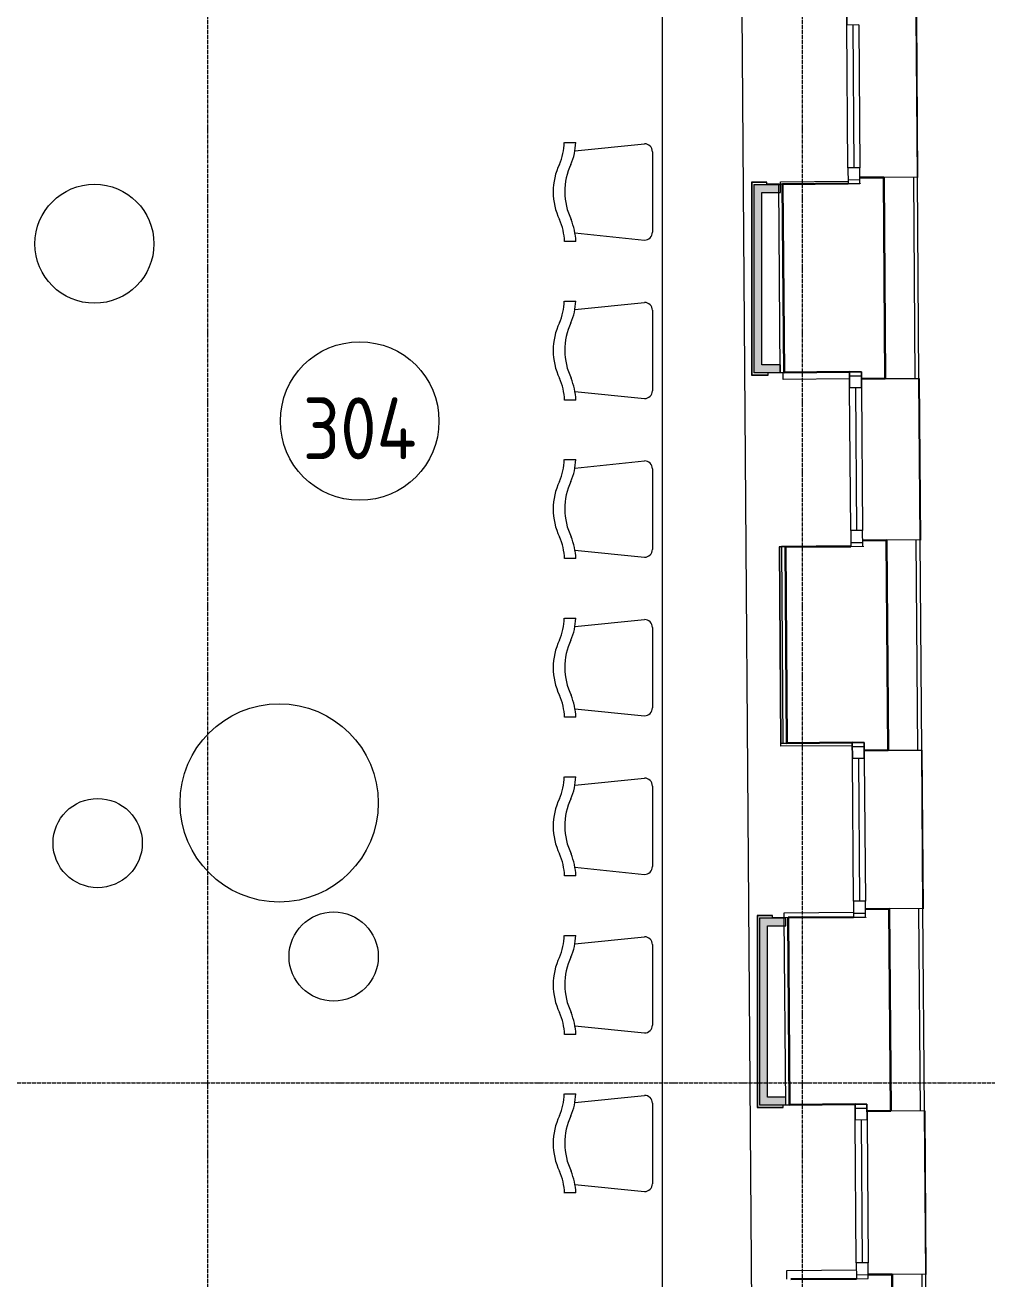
# Model space of a CAD drawing. Header units: millimetres. Extents: x -42533 to 645315, y 3457 to 82611.
# Drawn here: x 325473 to 330326, y 27280 to 33605 of the extents above; entities that cross this region are included whole.
import ezdxf

# ---------------------------------------------------------------- set-up
doc = ezdxf.new("R2010")
doc.units = ezdxf.units.MM
doc.linetypes.add('ADSK_Линия сетки', pattern=[25, 20, -2.5, 0, -2.5])
for name, color, linetype, lineweight in [('_ Окна', 7, 'Continuous', 9), ('Аннотация', 7, 'Continuous', 18), ('Окна', 7, 'Continuous', 9), ('Оси', 253, 'Continuous', 9), ('Перекрытие', 7, 'Continuous', 18), ('Стены внутренние', 7, 'Continuous', 18), ('Стены наружные', 7, 'Continuous', 18), ('Стены несущие', 7, 'Continuous', 30), ('Стены отделка', 7, 'Continuous', 30), ('Стены штриховка', 7, 'Continuous', 9), ('ТХ', 5, 'Continuous', 0), ('ШТРИХОВКА', 252, 'Continuous', 15)]:
    doc.layers.add(name, color=color, linetype=linetype, lineweight=lineweight)
doc.layers.add('Линии', color=7, linetype='Continuous', lineweight=9, true_color=0x00a600)
doc.layers.add('ЭОМ_Лотки рабочие', color=5, linetype='Continuous')
doc.styles.add('GOST Common', font='GOST_Common.ttf', dxfattribs={"width": 0.9, "height": 350})

# ---------------------------------------------------------------- blocks, each defined once
blk = doc.blocks.new('ТХ 3 этаж')
at = {"layer": 'ТХ', "color": 8}
for p, q in [((55660.3, 413.1), (55660.3, 7447.9)), ((55165.9, 6578.4), (55223.4, 6578.4)), ((55219.5, 6535.9), (55570.7, 6571.5)), ((55610.3, 6531.9), (55610.3, 6125.8)), ((55223.9, 6079.1), (55166.1, 6079.1)), ((55219.5, 6121.8), (55570.7, 6086.2)), ((55165.9, 5778.4), (55223.4, 5778.4)), ((55219.5, 5735.9), (55570.7, 5771.5)), ((55610.3, 5731.9), (55610.3, 5325.8)), ((55219.5, 5321.8), (55570.7, 5286.2)), ((55223.9, 5279.1), (55166.1, 5279.1)), ((55165.9, 4978.4), (55223.4, 4978.4)), ((55219.5, 4935.9), (55570.7, 4971.5)), ((55610.3, 4931.9), (55610.3, 4525.8)), ((55219.5, 4521.8), (55570.7, 4486.2)), ((55223.9, 4479.1), (55166.1, 4479.1)), ((55165.9, 4178.4), (55223.4, 4178.4)), ((55219.5, 4135.9), (55570.7, 4171.5)), ((55610.3, 4131.9), (55610.3, 3725.8)), ((55223.9, 3679.1), (55166.1, 3679.1)), ((55219.5, 3721.8), (55570.7, 3686.2)), ((55165.9, 3378.4), (55223.4, 3378.4)), ((55219.5, 3335.9), (55570.7, 3371.5)), ((55610.3, 3331.9), (55610.3, 2925.8)), ((55219.5, 2921.8), (55570.7, 2886.2)), ((55223.9, 2879.1), (55166.1, 2879.1)), ((55165.9, 2578.4), (55223.4, 2578.4)), ((55219.5, 2535.9), (55570.7, 2571.5)), ((55610.3, 2531.9), (55610.3, 2125.8)), ((55219.5, 2121.8), (55570.7, 2086.2)), ((55223.9, 2079.1), (55166.1, 2079.1)), ((55165.9, 1778.4), (55223.4, 1778.4)), ((55219.5, 1735.9), (55570.7, 1771.5)), ((55610.3, 1731.9), (55610.3, 1325.8)), ((55223.9, 1279.1), (55166.1, 1279.1)), ((55219.5, 1321.8), (55570.7, 1286.2))]:
    blk.add_line(p, q, dxfattribs=at)
at = {"layer": 'ТХ', "color": 8, "lineweight": 0}
blk.add_circle((52795.2, 6067.2), 300, dxfattribs=at)
at = {"layer": 'ТХ', "color": 8}
for centre, radius in [((53727, 3246.7), 500), ((52811.3, 3044.1), 225), ((54002, 2471.7), 225)]:
    blk.add_circle(centre, radius, dxfattribs=at)
for centre, radius, start, end in [((54862.1, 6587.4), 303.4, 336.75305, 358.2859), ((54908.1, 6589.6), 315.5, 337.30393, 357.96026), ((55570.7, 6531.9), 39.6, 0, 90), ((55431.2, 6328.7), 321.8, 154.36129, 179.95428), ((55489.3, 6328.6), 321.8, 154.36129, 179.95428), ((55432.3, 6329.2), 323, 180.04506, 205.59188), ((55507.4, 6334.7), 340, 180.98928, 205.27184), ((54866, 6066.3), 301.4, 2.3795, 24.13839), ((54908.6, 6067.9), 315.5, 2.03974, 22.69607), ((55570.7, 6125.8), 39.6, 270, 0), ((54862.1, 5787.4), 303.4, 336.75305, 358.2859), ((54908.1, 5789.6), 315.5, 337.30393, 357.96026), ((55570.7, 5731.9), 39.6, 0, 90), ((55431.2, 5528.7), 321.8, 154.36129, 179.95428), ((55489.3, 5528.6), 321.8, 154.36129, 179.95428), ((55432.3, 5529.2), 323, 180.04506, 205.59188), ((55507.4, 5534.7), 340, 180.98928, 205.27184), ((54866, 5266.3), 301.4, 2.3795, 24.13839), ((54908.6, 5267.9), 315.5, 2.03974, 22.69607), ((55570.7, 5325.8), 39.6, 270, 0), ((54862.1, 4987.4), 303.4, 336.75305, 358.2859), ((54908.1, 4989.6), 315.5, 337.30393, 357.96026), ((55570.7, 4931.9), 39.6, 0, 90), ((55431.2, 4728.7), 321.8, 154.36129, 179.95428), ((55489.3, 4728.6), 321.8, 154.36129, 179.95428), ((55432.3, 4729.2), 323, 180.04506, 205.59188), ((55507.4, 4734.7), 340, 180.98928, 205.27184), ((54866, 4466.3), 301.4, 2.3795, 24.13839), ((54908.6, 4467.9), 315.5, 2.03974, 22.69607), ((55570.7, 4525.8), 39.6, 270, 0), ((54862.1, 4187.4), 303.4, 336.75305, 358.2859), ((54908.1, 4189.6), 315.5, 337.30393, 357.96026), ((55570.7, 4131.9), 39.6, 0, 90), ((55431.2, 3928.7), 321.8, 154.36129, 179.95428), ((55489.3, 3928.6), 321.8, 154.36129, 179.95428), ((55432.3, 3929.2), 323, 180.04506, 205.59188), ((55507.4, 3934.7), 340, 180.98928, 205.27184), ((54866, 3666.3), 301.4, 2.3795, 24.13839), ((54908.6, 3667.9), 315.5, 2.03974, 22.69607), ((55570.7, 3725.8), 39.6, 270, 0), ((54862.1, 3387.4), 303.4, 336.75305, 358.2859), ((54908.1, 3389.6), 315.5, 337.30393, 357.96026), ((55570.7, 3331.9), 39.6, 0, 90), ((55431.2, 3128.7), 321.8, 154.36129, 179.95428), ((55489.3, 3128.6), 321.8, 154.36129, 179.95428), ((55432.3, 3129.2), 323, 180.04506, 205.59188), ((55507.4, 3134.7), 340, 180.98928, 205.27184), ((54866, 2866.3), 301.4, 2.3795, 24.13839), ((54908.6, 2867.9), 315.5, 2.03974, 22.69607), ((55570.7, 2925.8), 39.6, 270, 0), ((54862.1, 2587.4), 303.4, 336.75305, 358.2859), ((54908.1, 2589.6), 315.5, 337.30393, 357.96026), ((55570.7, 2531.9), 39.6, 0, 90), ((55431.2, 2328.7), 321.8, 154.36129, 179.95428), ((55489.3, 2328.6), 321.8, 154.36129, 179.95428), ((55432.3, 2329.2), 323, 180.04506, 205.59188), ((55507.4, 2334.7), 340, 180.98928, 205.27184), ((54866, 2066.3), 301.4, 2.3795, 24.13839), ((54908.6, 2067.9), 315.5, 2.03974, 22.69607), ((55570.7, 2125.8), 39.6, 270, 0), ((54862.1, 1787.4), 303.4, 336.75305, 358.2859), ((54908.1, 1789.6), 315.5, 337.30393, 357.96026), ((55570.7, 1731.9), 39.6, 0, 90), ((55431.2, 1528.7), 321.8, 154.36129, 179.95428), ((55489.3, 1528.6), 321.8, 154.36129, 179.95428), ((55432.3, 1529.2), 323, 180.04506, 205.59188), ((55507.4, 1534.7), 340, 180.98928, 205.27184), ((54866, 1266.3), 301.4, 2.3795, 24.13839), ((54908.6, 1267.9), 315.5, 2.03974, 22.69607), ((55570.7, 1325.8), 39.6, 270, 0)]:
    blk.add_arc(centre, radius, start, end, dxfattribs=at)
blk = doc.blocks.new('План 3 этажа')
at = {"layer": 'Стены внутренние'}
for points in [[(49151.379, 6445.059), (49236.527, 6445.059), (49236.229, 6484.412), (49236.229, 6485.059), (49111.379, 6485.059), (49111.379, 6445.059), (49117.862, 6445.059)], [(49111.379, 5534.943), (49151.379, 5534.943), (49151.379, 6445.059), (49111.379, 6445.059), (49111.379, 5679.906)], [(49185.453, 5534.943), (49244.656, 5534.943), (49244.656, 5536.449), (49243.422, 5536.591), (49243.131, 5574.943), (49151.379, 5574.943), (49151.379, 5534.943)], [(49179.381, 2745.165), (49264.608, 2745.165), (49264.309, 2784.519), (49207.19, 2785.165), (49139.381, 2785.165), (49139.381, 2745.165)], [(49139.381, 1840.213), (49179.381, 1840.213), (49179.381, 2745.165), (49139.381, 2745.165), (49139.381, 1997.839)], [(49264.107, 1840.213), (49272.658, 1840.213), (49272.658, 1842.555), (49271.458, 1842.698), (49271.173, 1880.213), (49179.381, 1880.213), (49179.381, 1840.213), (49247.713, 1840.213)]]:
    blk.add_hatch(color=8, dxfattribs=at).paths.add_polyline_path(points)
at = {"layer": '_ Окна', "color": 8, "lineweight": 18}
for p, q in [((49580.132, 7289.045), (49579.525, 7369.043)), ((49640.13, 7289.501), (49580.132, 7289.045)), ((49645.595, 6569.521), (49585.596, 6569.066)), ((49585.596, 6569.066), (49586.203, 6489.068)), ((49646.202, 6489.524), (49645.595, 6569.521)), ((49586.203, 6489.068), (49646.202, 6489.524)), ((49593.413, 5539.096), (49653.412, 5539.551)), ((49594.021, 5459.098), (49593.413, 5539.096)), ((49653.412, 5539.551), (49654.019, 5459.553)), ((49654.019, 5459.553), (49594.021, 5459.098)), ((49659.483, 4739.574), (49599.485, 4739.119)), ((49599.485, 4739.119), (49600.092, 4659.121)), ((49660.09, 4659.576), (49659.483, 4739.574)), ((49600.092, 4659.121), (49660.09, 4659.576)), ((49607.606, 3669.15), (49667.604, 3669.605)), ((49608.213, 3589.152), (49607.606, 3669.15)), ((49667.604, 3669.605), (49668.211, 3589.607)), ((49668.211, 3589.607), (49608.213, 3589.152)), ((49673.675, 2869.628), (49613.677, 2869.173)), ((49613.677, 2869.173), (49614.284, 2789.175)), ((49674.282, 2789.63), (49673.675, 2869.628)), ((49614.284, 2789.175), (49674.282, 2789.63)), ((49621.449, 1845.202), (49681.447, 1845.657)), ((49622.056, 1765.204), (49621.449, 1845.202)), ((49681.447, 1845.657), (49682.054, 1765.66)), ((49682.054, 1765.66), (49622.056, 1765.204)), ((49687.518, 1045.68), (49627.52, 1045.225)), ((49627.52, 1045.225), (49628.127, 965.227)), ((49688.126, 965.683), (49687.518, 1045.68)), ((49628.127, 965.227), (49688.126, 965.683))]:
    blk.add_line(p, q, dxfattribs=at)
at = {"layer": '_ Окна', "color": 8}
for p, q in [((49610.131, 7289.273), (49615.595, 6569.294)), ((49586.052, 6509.068), (49646.05, 6509.523)), ((49593.565, 5519.096), (49653.563, 5519.552)), ((49624.02, 5459.326), (49629.484, 4739.346)), ((49599.94, 4679.12), (49659.939, 4679.576)), ((49607.757, 3649.15), (49667.756, 3649.605)), ((49638.212, 3589.38), (49643.676, 2869.4)), ((49614.132, 2809.174), (49674.131, 2809.63)), ((49621.6, 1825.203), (49681.599, 1825.658)), ((49652.055, 1765.432), (49657.519, 1045.453)), ((49627.975, 985.227), (49687.974, 985.682))]:
    blk.add_line(p, q, dxfattribs=at)
at = {"layer": 'Линии', "color": 8}
blk.add_circle((47122.36, 5291.625), 400, dxfattribs=at)
at = {"layer": 'Окна', "color": 8}
for p, q in [((49579.525, 7369.043), (49580.132, 7289.045)), ((49585.596, 6569.066), (49580.132, 7289.045)), ((49640.13, 7289.501), (49645.595, 6569.521)), ((49585.596, 6569.066), (49586.203, 6489.068)), ((49646.202, 6489.524), (49645.595, 6569.521)), ((49586.203, 6489.068), (49646.202, 6489.524)), ((49653.412, 5539.551), (49593.413, 5539.096)), ((49593.413, 5539.096), (49594.021, 5459.098)), ((49654.019, 5459.553), (49653.412, 5539.551)), ((49599.485, 4739.119), (49594.021, 5459.098)), ((49654.019, 5459.553), (49659.483, 4739.574)), ((49599.485, 4739.119), (49600.092, 4659.121)), ((49660.09, 4659.576), (49659.483, 4739.574)), ((49600.092, 4659.121), (49660.09, 4659.576)), ((49667.604, 3669.605), (49607.606, 3669.15)), ((49607.606, 3669.15), (49608.213, 3589.152)), ((49668.211, 3589.607), (49667.604, 3669.605)), ((49613.677, 2869.173), (49608.213, 3589.152)), ((49668.211, 3589.607), (49673.675, 2869.628)), ((49613.677, 2869.173), (49614.284, 2789.175)), ((49674.282, 2789.63), (49673.675, 2869.628)), ((49614.284, 2789.175), (49674.282, 2789.63)), ((49681.447, 1845.657), (49621.449, 1845.202)), ((49621.449, 1845.202), (49622.056, 1765.204)), ((49682.054, 1765.66), (49681.447, 1845.657)), ((49627.52, 1045.225), (49622.056, 1765.204)), ((49682.054, 1765.66), (49687.518, 1045.68)), ((49627.52, 1045.225), (49628.127, 965.227)), ((49688.126, 965.683), (49687.518, 1045.68)), ((49628.127, 965.227), (49688.126, 965.683))]:
    blk.add_line(p, q, dxfattribs=at)
at = {"layer": 'Оси', "color": 8, "linetype": 'ADSK_Линия сетки'}
for p, q in [((49356.908, -3523.688), (49356.908, 43515.246)), ((46356.908, -3523.688), (46356.908, 42848.902)), ((-10051.774, 1953.902), (51155.436, 1953.902))]:
    blk.add_line(p, q, dxfattribs=at)
at = {"layer": 'Перекрытие', "color": 8}
for p, q in [((49049.568, 7361.402), (49101.427, 528.46)), ((49246.114, 6498.95), (49586.109, 6501.53)), ((49246.297, 6484.489), (49246.114, 6498.95)), ((49258.683, 5501.251), (49258.238, 5536.552)), ((49593.681, 5503.794), (49258.683, 5501.251)), ((49250.327, 4654.466), (49250.345, 4661.164)), ((49250.345, 4661.164), (49600.056, 4663.818)), ((49247.713, 3651.115), (49247.753, 3666.418)), ((49607.722, 3653.847), (49247.713, 3651.115)), ((49264.107, 2811.215), (49614.097, 2813.871)), ((49264.294, 2786.519), (49264.107, 2811.215)), ((49277.801, 1006.891), (49627.791, 1009.548)), ((49278.137, 962.571), (49277.801, 1006.891))]:
    blk.add_line(p, q, dxfattribs=at)
at = {"layer": 'Стены наружные', "color": 8}
for p, q in [((49929.78, 7336.7), (49935.966, 6521.724)), ((49935.965, 6521.724), (49929.788, 7335.7)), ((49930.787, 7335.708), (49936.973, 6520.731)), ((49936.973, 6520.731), (49935.973, 6520.724)), ((49943.669, 5506.753), (49949.854, 4691.776)), ((49943.676, 5505.753), (49944.676, 5505.761)), ((49949.854, 4691.776), (49943.676, 5505.753)), ((49944.676, 5505.761), (49950.861, 4690.784)), ((49950.861, 4690.784), (49949.861, 4690.776)), ((49957.899, 3631.807), (49963.971, 2831.83)), ((49957.906, 3630.807), (49958.906, 3630.815)), ((49963.97, 2831.83), (49957.906, 3630.807)), ((49958.906, 3630.815), (49964.978, 2830.838)), ((49964.978, 2830.838), (49963.978, 2830.83)), ((49971.704, 1812.859), (49977.965, 987.883)), ((49971.719, 1810.859), (49972.719, 1810.867)), ((49977.965, 987.883), (49971.719, 1810.859)), ((49972.719, 1810.867), (49978.98, 985.891)), ((49978.98, 985.891), (49977.98, 985.883))]:
    blk.add_line(p, q, dxfattribs=at)
at = {"layer": 'Стены несущие', "color": 8}
for p, q in [((49765.971, 6520.434), (49645.974, 6519.523)), ((49765.971, 6520.434), (49773.674, 5505.463)), ((49586.203, 6489.068), (49256.213, 6486.564)), ((49263.423, 5536.591), (49256.213, 6486.564)), ((49646.202, 6489.524), (49646.217, 6487.524)), ((49263.423, 5536.591), (49593.413, 5539.096)), ((49653.677, 5504.552), (49773.674, 5505.463)), ((49779.859, 4690.486), (49659.863, 4689.576)), ((49779.859, 4690.486), (49787.904, 3630.517)), ((49600.092, 4659.121), (49270.102, 4656.617)), ((49277.615, 3666.645), (49270.102, 4656.617)), ((49660.09, 4659.576), (49660.106, 4657.576)), ((49277.615, 3666.645), (49607.606, 3669.15)), ((49667.907, 3629.606), (49787.904, 3630.517)), ((49614.284, 2789.175), (49284.294, 2786.67)), ((49291.458, 1842.698), (49284.294, 2786.67)), ((49793.975, 2830.54), (49673.979, 2829.629)), ((49674.282, 2789.63), (49674.298, 2787.63)), ((49793.975, 2830.54), (49801.709, 1811.569)), ((49291.458, 1842.698), (49621.449, 1845.202)), ((49681.712, 1810.658), (49801.709, 1811.569)), ((49628.127, 965.227), (49298.137, 962.723)), ((49807.97, 986.593), (49687.974, 985.682)), ((49807.97, 986.593), (49815.54, -10.831))]:
    blk.add_line(p, q, dxfattribs=at)
at = {"layer": 'Стены отделка', "color": 8, "lineweight": 9}
for p, q in [((49935.966, 6521.724), (49765.971, 6520.434)), ((49765.971, 6520.434), (49765.971, 6520.434)), ((49943.669, 5506.753), (49935.966, 6521.724)), ((49099.379, 6495.059), (49099.379, 5524.943)), ((49176.131, 6497.059), (49101.379, 6497.059)), ((49111.379, 6485.059), (49111.379, 5534.943)), ((49111.379, 6485.059), (49244.656, 6485.059)), ((49176.215, 6485.957), (49176.131, 6497.059)), ((49256.213, 6486.564), (49176.215, 6485.957)), ((49243.423, 5536.439), (49236.214, 6486.412)), ((49244.656, 6445.059), (49244.656, 6485.059)), ((49151.379, 5574.943), (49151.379, 6445.059)), ((49151.379, 6445.059), (49244.656, 6445.059)), ((49244.656, 5574.943), (49151.379, 5574.943)), ((49244.656, 5534.943), (49244.656, 5574.943)), ((49101.379, 5522.943), (49183.524, 5522.943)), ((49244.656, 5534.943), (49111.379, 5534.943)), ((49183.524, 5522.943), (49183.433, 5534.943)), ((49243.423, 5536.439), (49263.423, 5536.591)), ((49773.674, 5505.463), (49943.669, 5506.753)), ((49949.854, 4691.776), (49779.859, 4690.486)), ((49779.859, 4690.486), (49779.859, 4690.486)), ((49957.899, 3631.807), (49949.854, 4691.776)), ((49270.102, 4656.617), (49238.102, 4656.374)), ((49238.102, 4656.374), (49245.616, 3666.402)), ((49250.102, 4656.465), (49250.117, 4654.465)), ((49245.616, 3666.402), (49277.615, 3666.645)), ((49787.904, 3630.517), (49957.899, 3631.807)), ((49127.381, 2795.165), (49127.381, 1830.213)), ((49204.212, 2797.165), (49129.381, 2797.165)), ((49139.381, 2785.165), (49139.381, 1840.213)), ((49139.381, 2785.165), (49272.658, 2785.165)), ((49204.296, 2786.063), (49204.212, 2797.165)), ((49284.294, 2786.67), (49204.296, 2786.063)), ((49271.459, 1842.546), (49264.294, 2786.519)), ((49272.658, 2745.165), (49272.658, 2785.165)), ((49963.971, 2831.83), (49793.975, 2830.54)), ((49793.975, 2830.54), (49793.975, 2830.54)), ((49971.704, 1812.859), (49963.971, 2831.83)), ((49179.381, 1880.213), (49179.381, 2745.165)), ((49179.381, 2745.165), (49272.658, 2745.165)), ((49272.658, 1840.213), (49139.381, 1840.213)), ((49272.658, 1880.213), (49179.381, 1880.213)), ((49259.567, 1828.213), (49259.476, 1840.213)), ((49271.459, 1842.546), (49291.458, 1842.698)), ((49272.658, 1840.213), (49272.658, 1880.213)), ((49129.381, 1828.213), (49259.567, 1828.213)), ((49801.709, 1811.569), (49971.704, 1812.859)), ((49977.965, 987.883), (49807.97, 986.593)), ((49986.901, -189.477), (49977.965, 987.883))]:
    blk.add_line(p, q, dxfattribs=at)
at = {"layer": 'Стены штриховка', "color": 8}
for p, q in [((49915.966, 6521.572), (49923.67, 5506.601)), ((49101.379, 6497.059), (49099.379, 6497.059)), ((49099.379, 6497.059), (49099.379, 6495.059)), ((49176.146, 6495.059), (49099.379, 6495.059)), ((49101.379, 6497.059), (49101.379, 5522.943)), ((49099.379, 5524.943), (49183.509, 5524.943)), ((49099.379, 5524.943), (49099.379, 5522.943)), ((49099.379, 5522.943), (49101.379, 5522.943)), ((49937.9, 3631.655), (49929.855, 4691.625)), ((49240.102, 4656.389), (49247.616, 3666.417)), ((49250.117, 4654.465), (49257.616, 3666.493)), ((49129.381, 2797.165), (49127.381, 2797.165)), ((49127.381, 2797.165), (49127.381, 2795.165)), ((49204.227, 2795.165), (49127.381, 2795.165)), ((49129.381, 2797.165), (49129.381, 1828.213)), ((49951.705, 1812.708), (49943.971, 2831.678)), ((49127.381, 1830.213), (49259.552, 1830.213)), ((49127.381, 1830.213), (49127.381, 1828.213)), ((49127.381, 1828.213), (49129.381, 1828.213)), ((49957.966, 987.731), (49966.748, -169.335))]:
    blk.add_line(p, q, dxfattribs=at)
at = {"layer": 'ЭОМ_Лотки рабочие'}
blk.add_blockref('ТХ 3 этаж', (-7010.895, 118.542), dxfattribs=at)
at = {"layer": 'Аннотация', "color": 8, "lineweight": 9, "insert": (47122.36, 5254.677), "char_height": 312.5, "width": 520.21112, "attachment_point": 5, "line_spacing_factor": 1.022766, "style": 'GOST Common'}
blk.add_mtext('304', dxfattribs=at)

msp = doc.modelspace()

# ---------------------------------------------------------------- block references
at = {"layer": 'ШТРИХОВКА'}
msp.add_blockref('План 3 этажа', (280039.2, 26316.4), dxfattribs=at)

doc.saveas('drawing.dxf')
